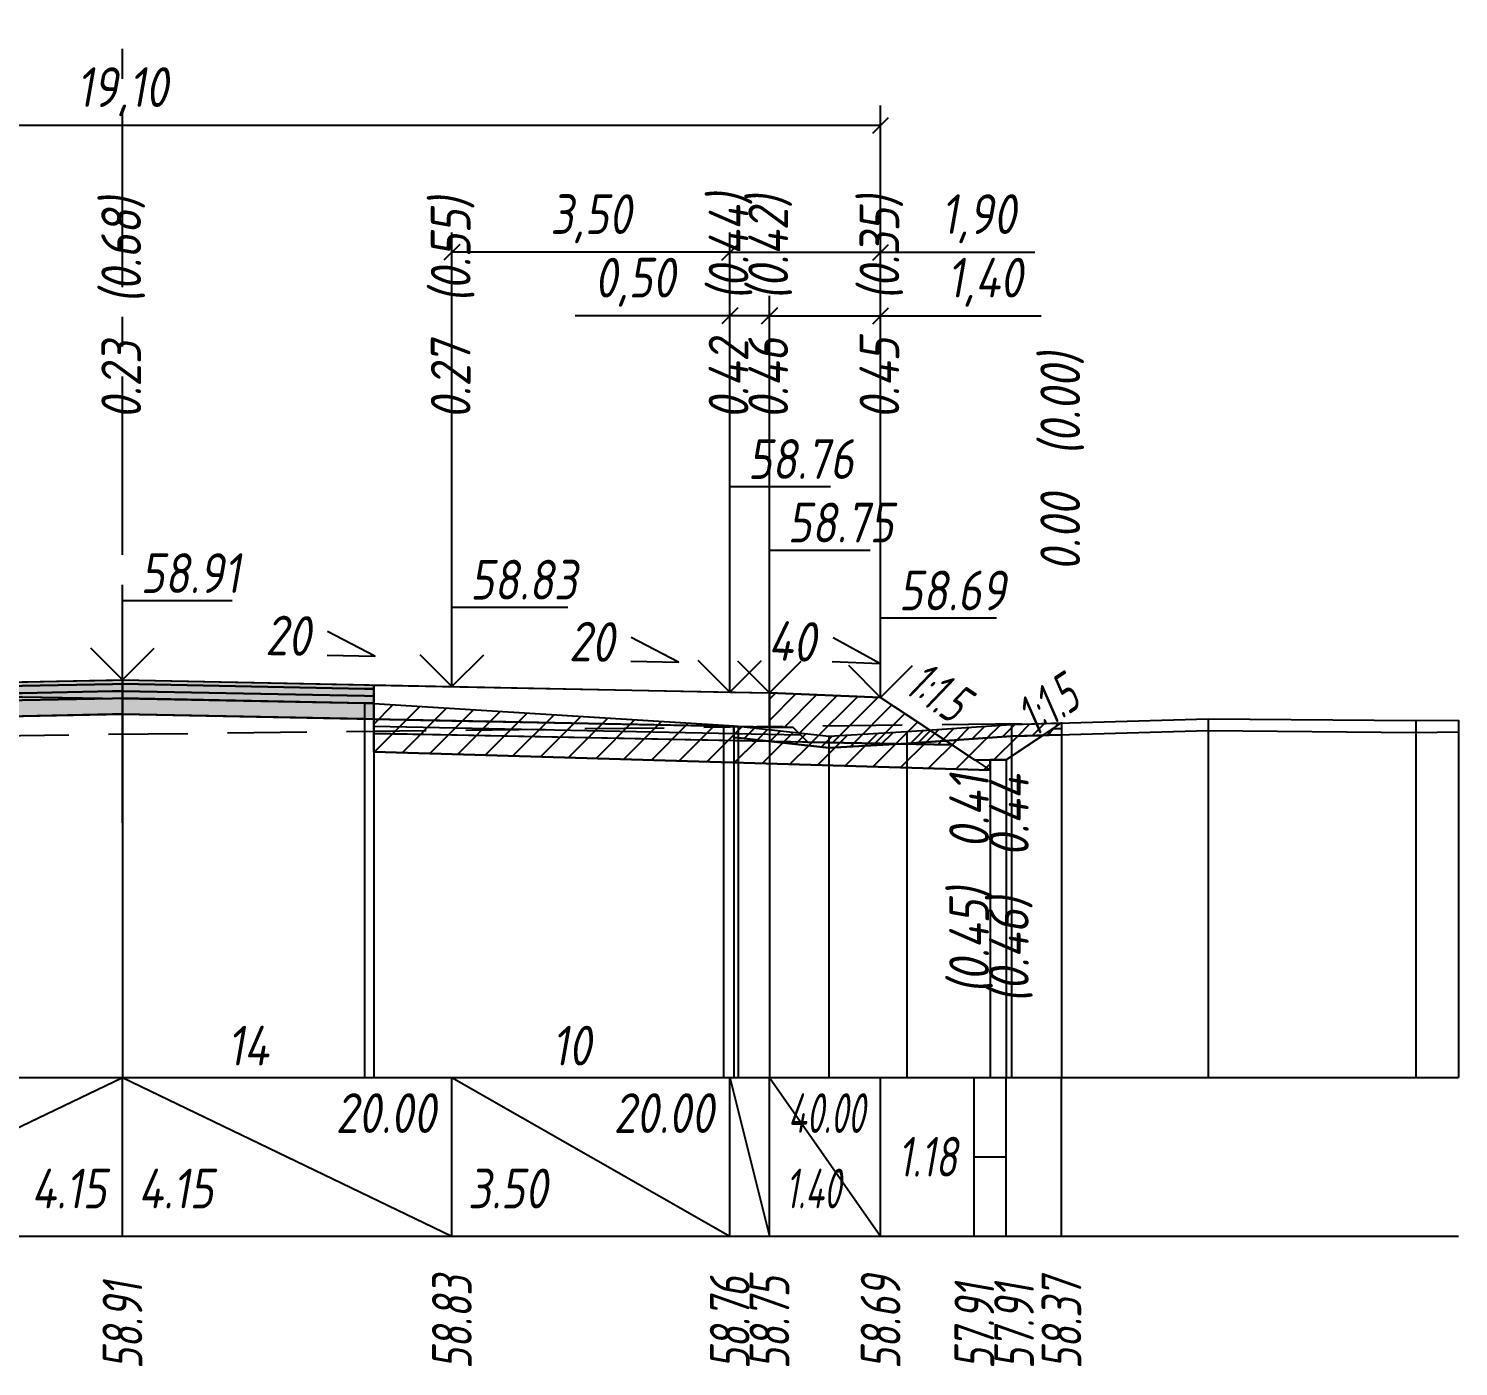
# Model space of a CAD drawing. Extents: x -717 to 1451, y -133302 to 233.
# Drawn here: x 151.3 to 241.3, y -64755.2 to -64670.9 of the extents above; entities that cross this region are included whole.
import ezdxf
from ezdxf.enums import TextEntityAlignment as Align

# ---------------------------------------------------------------- set-up
doc = ezdxf.new("R2010")
doc.units = 0
doc.linetypes.add('осевая2', pattern=[1.125, 0.75, -0.125, 0.125, -0.125])
doc.linetypes.add('штриховая', pattern=[0.75, 0.5, -0.25])
for name, color, linetype in [('Интерполированный поперечник', 2, 'Continuous'), ('Код_514', 1, 'Continuous'), ('Контур_0', 7, 'Continuous'), ('Контур_2521', 7, 'Continuous'), ('Контур_2564', 7, 'Continuous'), ('Контур_2660', 7, 'Continuous'), ('Контур_2665', 7, 'Continuous'), ('Контур_400', 7, 'Continuous'), ('Контур_508', 7, 'Continuous'), ('Контур_512', 7, 'Continuous'), ('Контур_513', 7, 'Continuous'), ('Контур_818', 7, 'Continuous'), ('Красный поперечник', 1, 'Continuous'), ('Объём_2501', 7, 'Continuous'), ('Объём_2564', 7, 'Continuous'), ('Объём_2650', 7, 'Continuous'), ('Объём_2660', 7, 'Continuous'), ('Объём_2661', 7, 'Continuous'), ('Объём_2662', 7, 'Continuous'), ('Объём_2663', 7, 'Continuous'), ('Объём_2664', 7, 'Continuous'), ('Объём_2665', 7, 'Continuous'), ('Объём_2666', 7, 'Continuous'), ('Объём_2667', 7, 'Continuous'), ('Объём_2668', 7, 'Continuous'), ('Объём_2669', 7, 'Continuous'), ('Объём_2675', 7, 'Continuous'), ('Объём_2753', 7, 'Continuous'), ('Ось', 1, 'осевая2'), ('Откосы', 7, 'Continuous'), ('Отметки покрытия', 7, 'Continuous'), ('Рабочие отметки', 7, 'Continuous'), ('Рабочие отметки доп.', 7, 'Continuous'), ('Слои выравнивания', 7, 'Continuous'), ('Таблица', 7, 'Continuous'), ('Уклоны проезжей части', 7, 'Continuous'), ('Черный поперечник', 3, 'Continuous')]:
    doc.layers.add(name, color=color, linetype=linetype)
for name, color, linetype, true_color in [('Контур_2540', 2, 'Continuous', 0xffff00), ('Контур_2560', 2, 'Continuous', 0xffff00), ('Контур_2561', 7, 'Continuous', 0xff8040), ('Контур_2562', 3, 'Continuous', 0x00ff00), ('Контур_2563', 7, 'Continuous', 0xff8000), ('Контур_2570', 7, 'Continuous', 0x80ff00), ('Контур_2725', 7, 'Continuous', 0x323232), ('Контур_2736', 4, 'Continuous', 0x00ffff), ('Контур_2737', 4, 'Continuous', 0x00ffff), ('Контур_2738', 4, 'Continuous', 0x00ffff), ('Контур_2739', 4, 'Continuous', 0x00ffff), ('Контур_2741', 4, 'Continuous', 0x00ffff), ('Контур_2742', 4, 'Continuous', 0x00ffff), ('Контур_2743', 4, 'Continuous', 0x00ffff), ('Контур_2744', 7, 'Continuous', 0xa4ffff), ('Контур_2745', 7, 'Continuous', 0xa4ffff), ('Контур_2747', 4, 'Continuous', 0x00ffff), ('Контур_2748', 4, 'Continuous', 0x00ffff), ('Контур_2749', 4, 'Continuous', 0x00ffff), ('Контур_2750', 4, 'Continuous', 0x00ffff), ('Контур_2751', 4, 'Continuous', 0x00ffff), ('Контур_2752', 4, 'Continuous', 0x00ffff), ('Контур_2760', 7, 'Continuous', 0x323232), ('Контур_2761', 7, 'Continuous', 0x323232), ('Контур_2762', 7, 'Continuous', 0x323232), ('Контур_2763', 7, 'Continuous', 0x323232), ('Контур_402', 7, 'Continuous', 0xff6464), ('Контур_703', 4, 'Continuous', 0x00ffff), ('Контур_705', 4, 'Continuous', 0x00ffff), ('Контур_707', 4, 'Continuous', 0x00ffff), ('Контур_720', 131, 'Continuous', 0xaaffff), ('Объём_2500', 7, 'Continuous', 0xc0c0c0), ('Объём_2520', 7, 'Continuous', 0x80ffff), ('Объём_2540', 2, 'Continuous', 0xffff00), ('Объём_2560', 2, 'Continuous', 0xffff00), ('Объём_2561', 7, 'Continuous', 0xff8040), ('Объём_2562', 3, 'Continuous', 0x00ff00), ('Объём_2563', 7, 'Continuous', 0xff8000), ('Объём_2570', 7, 'Continuous', 0x80ff00), ('Объём_2600', 7, 'Continuous', 0x808000), ('Объём_2746', 2, 'Continuous', 0xffff00)]:
    doc.layers.add(name, color=color, linetype=linetype, true_color=true_color)
doc.styles.get("Standard").update_dxf_attribs({"font": 'txt', "height": 2.5})
doc.styles.add('М', font='romand.shx', dxfattribs={"width": 0.8, "oblique": 10, "height": 2.5})
doc.dimstyles.new('ISO-25', dxfattribs={"dimtxt": 2.5, "dimasz": 2.5, "dimexe": 1.25, "dimexo": 0.625, "dimtad": 1, "dimtxsty": 'Standard', "dimcen": 2.5, "dimadec": 0, "dimazin": 0, "dimtfac": 1, "dimtmove": 0, "dimatfit": 3, "dimfxl": 1, "dimarcsym": 0})

# ---------------------------------------------------------------- blocks, each defined once
blk = doc.blocks.new('_Oblique')
at = {"color": 0, "linetype": 'ByBlock', "lineweight": -2}
blk.add_line((-0.5, -0.5), (0.5, 0.5), dxfattribs=at)
blk = doc.blocks.new('*D1555')
at = {"color": 0, "lineweight": -2, "transparency": 16777216}
for p, q in [((197.912, -64712.222), (197.912, -64687.782)), ((204.912, -64712.502), (204.912, -64687.782)), ((197.912, -64689.032), (204.912, -64689.032)), ((204.912, -64689.032), (215.025, -64689.032))]:
    blk.add_line(p, q, dxfattribs=at)
at = {"layer": 'Defpoints', "color": 0, "transparency": 16777216}
for p in [(204.912, -64689.032), (197.912, -64712.847), (204.912, -64713.127)]:
    blk.add_point(p, dxfattribs=at)
at = {"color": 0, "lineweight": -2, "transparency": 16777216, "rotation": 180}
blk.add_blockref('_Oblique', (197.912, -64689.032), dxfattribs=at)
at = {"color": 0, "lineweight": -2, "transparency": 16777216}
blk.add_blockref('_Oblique', (204.912, -64689.032), dxfattribs=at)
at = {"color": 0, "transparency": 16777216, "insert": (211.485, -64686.919), "char_height": 2.5, "width": 8.75, "attachment_point": 5, "style": 'М'}
blk.add_mtext('1,40', dxfattribs=at)
blk = doc.blocks.new('*D1557')
at = {"color": 0, "lineweight": -2, "transparency": 16777216}
for p, q in [((195.412, -64712.172), (195.412, -64687.782)), ((197.912, -64712.222), (197.912, -64687.782)), ((195.412, -64689.032), (185.679, -64689.032)), ((197.912, -64689.032), (195.412, -64689.032))]:
    blk.add_line(p, q, dxfattribs=at)
at = {"layer": 'Defpoints', "color": 0, "transparency": 16777216}
for p in [(197.912, -64689.032), (195.412, -64712.797), (197.912, -64712.847)]:
    blk.add_point(p, dxfattribs=at)
at = {"color": 0, "lineweight": -2, "transparency": 16777216, "rotation": 180}
blk.add_blockref('_Oblique', (195.412, -64689.032), dxfattribs=at)
at = {"color": 0, "lineweight": -2, "transparency": 16777216}
blk.add_blockref('_Oblique', (197.912, -64689.032), dxfattribs=at)
at = {"color": 0, "transparency": 16777216, "insert": (189.44, -64686.919), "char_height": 2.5, "width": 9.16667, "attachment_point": 5, "style": 'М'}
blk.add_mtext('0,50', dxfattribs=at)
blk = doc.blocks.new('*D1559')
at = {"color": 0, "lineweight": -2, "transparency": 16777216}
for p, q in [((177.912, -64711.822), (177.912, -64683.782)), ((195.412, -64712.172), (195.412, -64683.782)), ((195.412, -64685.032), (177.912, -64685.032))]:
    blk.add_line(p, q, dxfattribs=at)
at = {"layer": 'Defpoints', "color": 0, "transparency": 16777216}
for p in [(177.912, -64685.032), (177.912, -64712.447), (195.412, -64712.797)]:
    blk.add_point(p, dxfattribs=at)
at = {"color": 0, "lineweight": -2, "transparency": 16777216, "rotation": 180}
blk.add_blockref('_Oblique', (177.912, -64685.032), dxfattribs=at)
at = {"color": 0, "lineweight": -2, "transparency": 16777216}
blk.add_blockref('_Oblique', (195.412, -64685.032), dxfattribs=at)
at = {"color": 0, "transparency": 16777216, "insert": (186.662, -64682.919), "char_height": 2.5, "width": 9.58333, "attachment_point": 5, "style": 'М'}
blk.add_mtext('3,50', dxfattribs=at)
blk = doc.blocks.new('*D1560')
at = {"color": 0, "lineweight": -2, "transparency": 16777216}
for p, q in [((195.412, -64712.172), (195.412, -64683.782)), ((204.912, -64712.502), (204.912, -64683.782)), ((195.412, -64685.032), (204.912, -64685.032)), ((204.912, -64685.032), (214.624, -64685.032))]:
    blk.add_line(p, q, dxfattribs=at)
at = {"layer": 'Defpoints', "color": 0, "transparency": 16777216}
for p in [(195.412, -64685.032), (195.412, -64712.797), (204.912, -64713.127)]:
    blk.add_point(p, dxfattribs=at)
at = {"color": 0, "lineweight": -2, "transparency": 16777216, "rotation": 180}
blk.add_blockref('_Oblique', (195.412, -64685.032), dxfattribs=at)
at = {"color": 0, "lineweight": -2, "transparency": 16777216}
blk.add_blockref('_Oblique', (204.912, -64685.032), dxfattribs=at)
at = {"color": 0, "transparency": 16777216, "insert": (211.083, -64682.919), "char_height": 2.5, "width": 8.75, "attachment_point": 5, "style": 'М'}
blk.add_mtext('1,90', dxfattribs=at)
blk = doc.blocks.new('*D1562')
at = {"color": 0, "lineweight": -2, "transparency": 16777216}
for p, q in [((109.412, -64712.502), (109.412, -64675.782)), ((204.912, -64712.502), (204.912, -64675.782)), ((109.412, -64677.032), (204.912, -64677.032))]:
    blk.add_line(p, q, dxfattribs=at)
at = {"layer": 'Defpoints', "color": 0, "transparency": 16777216}
for p in [(204.912, -64677.032), (109.412, -64713.127), (204.912, -64713.127)]:
    blk.add_point(p, dxfattribs=at)
at = {"color": 0, "lineweight": -2, "transparency": 16777216, "rotation": 180}
blk.add_blockref('_Oblique', (109.412, -64677.032), dxfattribs=at)
at = {"color": 0, "lineweight": -2, "transparency": 16777216}
blk.add_blockref('_Oblique', (204.912, -64677.032), dxfattribs=at)
at = {"color": 0, "transparency": 16777216, "insert": (157.162, -64674.919), "char_height": 2.5, "width": 10.41667, "attachment_point": 5, "style": 'М'}
blk.add_mtext('19,10', dxfattribs=at)

msp = doc.modelspace()

# ---------------------------------------------------------------- hatches: boundary and pattern name
at = {"layer": 'Объём_2563'}
h = msp.add_hatch(dxfattribs=at)
h.set_pattern_fill('ANSI31', color=256, scale=0.3)
h.paths.add_polyline_path([(200.33, -64715.883), (199.412, -64714.965), (197.912, -64714.935), (197.912, -64712.785), (204.912, -64713.065), (209.412, -64716.065)])
at = {"layer": 'Объём_2570'}
h = msp.add_hatch(dxfattribs=at)
h.set_pattern_fill('ANSI31', color=256, scale=0.2)
h.paths.add_polyline_path([(216.302, -64715.425), (213.158, -64715.514), (206.565, -64715.969), (201.653, -64716.25), (195.942, -64715.621), (195.664, -64715.601), (195.664, -64714.851), (195.942, -64714.871), (201.653, -64715.5), (206.565, -64715.219), (213.158, -64714.764), (216.302, -64714.675)])
at = {"layer": 'Объём_2600'}
h = msp.add_hatch(dxfattribs=at)
h.set_pattern_fill('ANSI31', color=6, scale=0.4)
h.paths.add_polyline_path([(212.814, -64717), (211.803, -64717), (211.803, -64717.659), (172.993, -64716.495), (172.993, -64713.449), (195.664, -64714.851), (195.664, -64715.601), (195.942, -64715.621), (201.653, -64716.25), (206.565, -64715.969), (213.158, -64715.514), (215.127, -64715.458)])
h = msp.add_hatch(dxfattribs=at)
h.set_pattern_fill('HONEY', color=5, scale=0.3)
h.paths.add_polyline_path([(215.127, -64715.458), (216.302, -64714.675), (216.302, -64715.425)])
at = {"layer": 'Слои выравнивания'}
for color, points in [(2, [(127.033, -64712.572), (136.412, -64712.385), (150.14, -64712.11), (150.841, -64712.096), (156.542, -64711.982), (157.162, -64711.97), (157.162, -64712.22), (156.542, -64712.232), (150.841, -64712.346), (150.14, -64712.36), (136.412, -64712.635), (127.033, -64712.822)]), (3, [(127.033, -64712.822), (136.412, -64712.635), (150.14, -64712.36), (150.841, -64712.346), (156.542, -64712.232), (157.162, -64712.22), (157.162, -64712.67), (156.542, -64712.682), (150.841, -64712.796), (150.14, -64712.81), (136.412, -64713.085), (127.033, -64713.272)]), (2, [(157.162, -64711.97), (172.413, -64712.275), (172.993, -64712.287), (172.993, -64712.537), (172.413, -64712.525), (157.162, -64712.22)]), (3, [(157.162, -64712.22), (172.413, -64712.525), (172.993, -64712.537), (172.993, -64712.987), (172.413, -64712.975), (157.162, -64712.67)]), (4, [(127.033, -64713.272), (136.412, -64713.085), (150.14, -64712.81), (150.841, -64712.796), (156.542, -64712.682), (157.162, -64712.67), (157.162, -64713.12), (156.542, -64713.132), (150.841, -64713.246), (150.14, -64713.26), (136.412, -64713.535), (127.033, -64713.722)]), (5, [(127.033, -64713.722), (136.412, -64713.535), (150.14, -64713.26), (150.841, -64713.246), (156.542, -64713.132), (157.162, -64713.12), (157.162, -64714.12), (156.542, -64714.132), (150.841, -64714.246), (150.14, -64714.26), (136.412, -64714.535), (127.033, -64714.722)]), (4, [(157.162, -64712.67), (172.413, -64712.975), (172.993, -64712.987), (172.993, -64713.437), (172.413, -64713.425), (157.162, -64713.12)]), (5, [(157.162, -64713.12), (172.413, -64713.425), (172.993, -64713.437), (172.993, -64714.437), (172.413, -64714.425), (157.162, -64714.12)])]:
    msp.add_hatch(color=color, dxfattribs=at).paths.add_polyline_path(points)

# ---------------------------------------------------------------- linework, layer by layer
at = {"layer": 'Интерполированный поперечник', "linetype": 'штриховая', "ltscale": 10, "flags": 128}
msp.add_lwpolyline([(88.788, -64716.2), (216.302, -64714.675)], dxfattribs=at)
at = {"layer": 'Код_514'}
for p, q in [((136.412, -64747), (157.162, -64737)), ((157.162, -64747), (157.162, -64737)), ((157.162, -64737), (177.912, -64747)), ((177.912, -64747), (177.912, -64737)), ((177.912, -64737), (195.412, -64747)), ((195.412, -64747), (195.412, -64737)), ((195.412, -64737), (197.912, -64747)), ((197.912, -64747), (197.912, -64737)), ((197.912, -64737), (204.912, -64747)), ((204.912, -64747), (204.912, -64737)), ((210.814, -64747), (210.814, -64737)), ((212.814, -64747), (212.814, -64737)), ((216.302, -64747), (216.302, -64737)), ((210.814, -64742), (212.814, -64742))]:
    msp.add_line(p, q, dxfattribs=at)
at = {"layer": 'Контур_0', "flags": 128}
for points in [[(172.993, -64712.287), (197.912, -64712.785), (197.912, -64714.935), (172.993, -64714.437), (172.993, -64712.287), (172.993, -64712.287)], [(204.912, -64713.065), (207.485, -64714.78), (207.485, -64714.78), (207.485, -64714.78), (207.485, -64714.78), (207.485, -64714.78), (207.485, -64714.78), (207.485, -64714.78), (207.485, -64714.78), (207.485, -64714.78), (207.485, -64714.78), (207.485, -64714.78), (207.485, -64714.78), (207.485, -64714.78), (207.485, -64714.78), (210.814, -64717)], [(204.912, -64713.065), (207.485, -64714.78), (207.485, -64714.78), (207.485, -64714.78), (207.485, -64714.78), (207.485, -64714.78), (207.485, -64714.78), (207.485, -64714.78), (207.485, -64714.78), (207.485, -64714.78), (207.485, -64714.78), (207.485, -64714.78), (207.485, -64714.78), (207.485, -64714.78), (207.485, -64714.78), (210.814, -64717), (212.814, -64717), (216.302, -64714.675), (216.302, -64714.675), (216.302, -64714.675), (216.302, -64714.675), (216.302, -64714.675), (216.302, -64714.675), (216.302, -64714.675), (216.302, -64714.675), (216.302, -64714.675), (216.302, -64714.675), (216.302, -64714.675), (216.302, -64714.675), (216.302, -64714.675)], [(177.912, -64714.535), (199.412, -64714.965), (200.33, -64715.883), (172.993, -64715.337), (172.993, -64714.437), (177.912, -64714.535), (177.912, -64714.535)], [(197.912, -64714.935), (199.412, -64714.965), (200.33, -64715.883), (209.412, -64716.065)]]:
    msp.add_lwpolyline(points, dxfattribs=at)
at = {"layer": 'Контур_2521', "color": 250, "flags": 128}
msp.add_lwpolyline([(172.993, -64714.887), (199.871, -64715.424)], dxfattribs=at)
at = {"layer": 'Контур_2540', "flags": 128}
msp.add_lwpolyline([(177.912, -64715.435), (209.412, -64716.065), (211.803, -64717.659), (172.993, -64716.495), (172.993, -64715.337), (177.912, -64715.435), (177.912, -64715.435)], dxfattribs=at)
at = {"layer": 'Контур_2560', "flags": 128}
msp.add_lwpolyline([(197.912, -64712.785), (204.912, -64713.065), (204.912, -64713.065), (204.912, -64713.065)], dxfattribs=at)
at = {"layer": 'Контур_2561', "flags": 128}
msp.add_lwpolyline([(197.912, -64712.785), (197.912, -64712.785), (204.912, -64713.065), (204.912, -64713.065), (197.912, -64712.785)], dxfattribs=at)
at = {"layer": 'Контур_2562', "flags": 128}
msp.add_lwpolyline([(204.912, -64713.065), (204.912, -64713.065), (204.912, -64713.065), (204.912, -64713.065), (204.912, -64713.065)], dxfattribs=at)
at = {"layer": 'Контур_2563', "flags": 128}
msp.add_lwpolyline([(200.33, -64715.883), (199.412, -64714.965), (197.912, -64714.935), (197.912, -64712.785), (204.912, -64713.065), (209.412, -64716.065), (200.33, -64715.883), (200.33, -64715.883)], dxfattribs=at)
at = {"layer": 'Контур_2564', "flags": 128}
msp.add_lwpolyline([(197.912, -64712.785), (204.912, -64713.065)], dxfattribs=at)
at = {"layer": 'Контур_2570', "flags": 128}
msp.add_lwpolyline([(80, -64717.226), (87.474, -64716.95), (88.788, -64716.95), (88.788, -64716.95), (103.17, -64715.782), (103.663, -64715.741), (103.663, -64714.991), (104.349, -64714.947), (127.033, -64713.48), (150.14, -64713.037), (150.841, -64713.022), (157.162, -64713.144), (172.413, -64713.439), (172.993, -64713.449), (195.026, -64714.813), (195.664, -64714.851), (195.664, -64715.601), (195.942, -64715.621), (201.653, -64716.25), (206.565, -64715.969), (213.158, -64715.514), (225.55, -64715.162), (238.62, -64715.28), (241.302, -64715.244)], dxfattribs=at)
at = {"layer": 'Контур_2660', "flags": 128}
msp.add_lwpolyline([(172.993, -64716.495), (211.803, -64717.659)], dxfattribs=at)
at = {"layer": 'Контур_2665', "flags": 128}
msp.add_lwpolyline([(204.912, -64713.065), (204.912, -64713.065)], dxfattribs=at)
at = {"layer": 'Контур_2725', "flags": 128}
msp.add_lwpolyline([(127.033, -64714.722), (136.412, -64714.535), (150.14, -64714.26), (150.841, -64714.246), (156.542, -64714.132), (157.162, -64714.12), (172.413, -64714.425), (172.993, -64714.437)], dxfattribs=at)
at = {"layer": 'Контур_2736', "flags": 128}
for points in [[(204.912, -64713.065), (207.485, -64714.78)], [(207.485, -64714.78), (210.814, -64717)]]:
    msp.add_lwpolyline(points, dxfattribs=at)
at = {"layer": 'Контур_2737', "flags": 128}
msp.add_lwpolyline([(207.485, -64714.78), (207.485, -64714.78)], dxfattribs=at)
at = {"layer": 'Контур_2738', "flags": 128}
msp.add_lwpolyline([(207.485, -64714.78), (207.485, -64714.78)], dxfattribs=at)
at = {"layer": 'Контур_2739', "flags": 128}
msp.add_lwpolyline([(207.485, -64714.78), (207.485, -64714.78)], dxfattribs=at)
at = {"layer": 'Контур_2741', "flags": 128}
msp.add_lwpolyline([(216.302, -64714.675), (216.302, -64714.675)], dxfattribs=at)
at = {"layer": 'Контур_2742', "flags": 128}
msp.add_lwpolyline([(216.302, -64714.675), (216.302, -64714.675)], dxfattribs=at)
at = {"layer": 'Контур_2743', "flags": 128}
msp.add_lwpolyline([(216.302, -64714.675), (216.302, -64714.675)], dxfattribs=at)
at = {"layer": 'Контур_2744', "flags": 128}
msp.add_lwpolyline([(216.302, -64714.675), (216.302, -64714.675)], dxfattribs=at)
msp.add_lwpolyline([(216.302, -64714.675), (216.302, -64714.675)], dxfattribs=at)
msp.add_lwpolyline([(216.302, -64714.675), (216.302, -64714.675)], dxfattribs=at)
msp.add_lwpolyline([(216.302, -64714.675), (216.302, -64714.675)], dxfattribs=at)
msp.add_lwpolyline([(216.302, -64714.675), (216.302, -64714.675)], dxfattribs=at)
msp.add_lwpolyline([(216.302, -64714.675), (216.302, -64714.675)], dxfattribs=at)
at = {"layer": 'Контур_2745', "flags": 128}
msp.add_lwpolyline([(207.485, -64714.78), (207.485, -64714.78)], dxfattribs=at)
msp.add_lwpolyline([(207.485, -64714.78), (207.485, -64714.78)], dxfattribs=at)
msp.add_lwpolyline([(207.485, -64714.78), (207.485, -64714.78)], dxfattribs=at)
msp.add_lwpolyline([(207.485, -64714.78), (207.485, -64714.78)], dxfattribs=at)
msp.add_lwpolyline([(207.485, -64714.78), (207.485, -64714.78)], dxfattribs=at)
msp.add_lwpolyline([(207.485, -64714.78), (207.485, -64714.78)], dxfattribs=at)
at = {"layer": 'Контур_2747', "flags": 128}
msp.add_lwpolyline([(207.485, -64714.78), (207.485, -64714.78)], dxfattribs=at)
at = {"layer": 'Контур_2748', "flags": 128}
msp.add_lwpolyline([(207.485, -64714.78), (207.485, -64714.78)], dxfattribs=at)
at = {"layer": 'Контур_2749', "flags": 128}
msp.add_lwpolyline([(207.485, -64714.78), (207.485, -64714.78)], dxfattribs=at)
at = {"layer": 'Контур_2750', "flags": 128}
msp.add_lwpolyline([(216.302, -64714.675), (216.302, -64714.675)], dxfattribs=at)
at = {"layer": 'Контур_2751', "flags": 128}
msp.add_lwpolyline([(216.302, -64714.675), (216.302, -64714.675)], dxfattribs=at)
at = {"layer": 'Контур_2752', "flags": 128}
msp.add_lwpolyline([(216.302, -64714.675), (216.302, -64714.675)], dxfattribs=at)
at = {"layer": 'Контур_2760', "flags": 128}
msp.add_lwpolyline([(127.033, -64712.572), (136.412, -64712.385), (150.14, -64712.11), (150.841, -64712.096), (156.542, -64711.982), (157.162, -64711.97), (172.413, -64712.275), (172.993, -64712.287)], dxfattribs=at)
at = {"layer": 'Контур_2761', "flags": 128}
msp.add_lwpolyline([(127.033, -64712.822), (136.412, -64712.635), (150.14, -64712.36), (150.841, -64712.346), (156.542, -64712.232), (157.162, -64712.22), (172.413, -64712.525), (172.993, -64712.537)], dxfattribs=at)
at = {"layer": 'Контур_2762', "flags": 128}
msp.add_lwpolyline([(127.033, -64713.272), (136.412, -64713.085), (150.14, -64712.81), (150.841, -64712.796), (156.542, -64712.682), (157.162, -64712.67), (172.413, -64712.975), (172.993, -64712.987)], dxfattribs=at)
at = {"layer": 'Контур_2763', "flags": 128}
msp.add_lwpolyline([(127.033, -64713.722), (136.412, -64713.535), (150.14, -64713.26), (150.841, -64713.246), (156.542, -64713.132), (157.162, -64713.12), (172.413, -64713.425), (172.993, -64713.437)], dxfattribs=at)
at = {"layer": 'Контур_400', "flags": 128}
for points in [[(116.412, -64712.785), (118.912, -64712.735), (118.912, -64712.735), (118.912, -64712.735), (118.912, -64712.735), (118.912, -64712.735), (118.912, -64712.735), (136.412, -64712.385), (157.162, -64711.97)], [(157.162, -64711.97), (177.912, -64712.385), (195.412, -64712.735), (195.412, -64712.735), (195.412, -64712.735), (195.412, -64712.735), (195.412, -64712.735), (195.412, -64712.735), (197.912, -64712.785)]]:
    msp.add_lwpolyline(points, dxfattribs=at)
at = {"layer": 'Контур_402', "flags": 128}
msp.add_lwpolyline([(105, -64717.585), (127.033, -64716.924), (127.033, -64714.722), (157.162, -64714.12), (172.993, -64714.437), (172.993, -64716.495), (211.803, -64717.659)], dxfattribs=at)
at = {"layer": 'Контур_508', "flags": 128}
msp.add_lwpolyline([(105, -64717.585), (127.033, -64716.924), (127.033, -64714.722), (157.162, -64714.12), (172.993, -64714.437), (172.993, -64716.495), (211.803, -64717.659), (211.803, -64717), (212.814, -64717), (216.302, -64714.675)], dxfattribs=at)
at = {"layer": 'Контур_512', "flags": 128}
msp.add_lwpolyline([(172.993, -64716.495), (211.803, -64717.659), (211.803, -64717), (212.814, -64717), (216.302, -64714.675)], dxfattribs=at)
at = {"layer": 'Контур_513', "flags": 128}
msp.add_lwpolyline([(105, -64717.585), (127.033, -64716.924), (127.033, -64714.722), (157.162, -64714.12), (172.993, -64714.437), (172.993, -64716.495), (211.803, -64717.659), (211.803, -64717), (212.814, -64717), (216.302, -64714.675)], dxfattribs=at)
at = {"layer": 'Контур_703', "flags": 128}
msp.add_lwpolyline([(204.912, -64713.065), (207.485, -64714.78)], dxfattribs=at)
at = {"layer": 'Контур_705', "flags": 128}
msp.add_lwpolyline([(207.485, -64714.78), (207.485, -64714.78)], dxfattribs=at)
at = {"layer": 'Контур_707', "flags": 128}
msp.add_lwpolyline([(212.814, -64717), (216.302, -64714.675)], dxfattribs=at)
at = {"layer": 'Контур_720', "flags": 128}
msp.add_lwpolyline([(210.814, -64717), (212.814, -64717)], dxfattribs=at)
at = {"layer": 'Контур_818', "flags": 128}
msp.add_lwpolyline([(105, -64714.905), (127.033, -64713.48), (150.14, -64713.037), (150.841, -64713.022), (157.162, -64713.144), (172.413, -64713.439), (172.993, -64713.449), (195.026, -64714.813), (195.664, -64714.851), (195.664, -64715.601), (195.942, -64715.621), (201.653, -64716.25), (206.565, -64715.969), (213.158, -64715.514), (216.302, -64715.425)], dxfattribs=at)
at = {"layer": 'Красный поперечник'}
for p, q in [((136.412, -64712.385), (157.162, -64711.97)), ((157.162, -64711.97), (177.912, -64712.385)), ((177.912, -64712.385), (195.412, -64712.735)), ((195.412, -64712.735), (197.912, -64712.785)), ((197.912, -64712.785), (204.912, -64713.065)), ((204.912, -64713.065), (210.814, -64717)), ((212.814, -64717), (216.302, -64714.675)), ((216.302, -64714.675), (216.302, -64737)), ((172.993, -64716.495), (172.993, -64737)), ((210.814, -64717), (212.814, -64717)), ((211.803, -64717), (211.803, -64737)), ((212.814, -64717), (212.814, -64737)), ((211.803, -64717.659), (211.803, -64737))]:
    msp.add_line(p, q, dxfattribs=at)
at = {"layer": 'Объём_2500', "flags": 128}
msp.add_lwpolyline([(172.993, -64712.287), (197.912, -64712.785), (197.912, -64714.935), (172.993, -64714.437), (172.993, -64712.287), (172.993, -64712.287)], dxfattribs=at)
at = {"layer": 'Объём_2501', "flags": 128}
for points in [[(116.412, -64712.785), (118.912, -64712.735), (118.912, -64712.735), (118.912, -64712.735), (118.912, -64712.735), (118.912, -64712.735), (118.912, -64712.735), (136.412, -64712.385), (157.162, -64711.97)], [(157.162, -64711.97), (177.912, -64712.385), (195.412, -64712.735), (195.412, -64712.735), (195.412, -64712.735), (195.412, -64712.735), (195.412, -64712.735), (195.412, -64712.735), (197.912, -64712.785)]]:
    msp.add_lwpolyline(points, dxfattribs=at)
at = {"layer": 'Объём_2520', "color": 250, "flags": 128}
msp.add_lwpolyline([(177.912, -64714.535), (199.412, -64714.965), (200.33, -64715.883), (172.993, -64715.337), (172.993, -64714.437), (177.912, -64714.535), (177.912, -64714.535)], dxfattribs=at)
at = {"layer": 'Объём_2540', "flags": 128}
msp.add_lwpolyline([(177.912, -64715.435), (209.412, -64716.065), (211.803, -64717.659), (172.993, -64716.495), (172.993, -64715.337), (177.912, -64715.435), (177.912, -64715.435)], dxfattribs=at)
at = {"layer": 'Объём_2560', "flags": 128}
msp.add_lwpolyline([(197.912, -64712.785), (204.912, -64713.065), (204.912, -64713.065), (204.912, -64713.065)], dxfattribs=at)
at = {"layer": 'Объём_2561', "flags": 128}
msp.add_lwpolyline([(197.912, -64712.785), (197.912, -64712.785), (204.912, -64713.065), (204.912, -64713.065), (197.912, -64712.785)], dxfattribs=at)
at = {"layer": 'Объём_2562', "flags": 128}
msp.add_lwpolyline([(204.912, -64713.065), (204.912, -64713.065), (204.912, -64713.065), (204.912, -64713.065), (204.912, -64713.065)], dxfattribs=at)
at = {"layer": 'Объём_2563', "color": 250, "flags": 128}
msp.add_lwpolyline([(200.33, -64715.883), (199.412, -64714.965), (197.912, -64714.935), (197.912, -64712.785), (204.912, -64713.065), (209.412, -64716.065), (200.33, -64715.883), (200.33, -64715.883)], dxfattribs=at)
at = {"layer": 'Объём_2564', "flags": 128}
msp.add_lwpolyline([(197.912, -64712.785), (204.912, -64713.065)], dxfattribs=at)
at = {"layer": 'Объём_2570', "flags": 128}
msp.add_lwpolyline([(216.302, -64715.425), (213.158, -64715.514), (206.565, -64715.969), (201.653, -64716.25), (195.942, -64715.621), (195.664, -64715.601), (195.664, -64714.851), (195.942, -64714.871), (201.653, -64715.5), (206.565, -64715.219), (213.158, -64714.764), (216.302, -64714.675), (216.302, -64715.425), (216.302, -64715.425)], dxfattribs=at)
at = {"layer": 'Объём_2600', "color": 5, "flags": 128}
msp.add_lwpolyline([(215.127, -64715.458), (216.302, -64714.675), (216.302, -64715.425), (215.127, -64715.458), (215.127, -64715.458)], dxfattribs=at)
at = {"layer": 'Объём_2650', "color": 6, "flags": 128}
msp.add_lwpolyline([(212.814, -64717), (211.803, -64717), (211.803, -64717.659), (172.993, -64716.495), (172.993, -64713.449), (195.664, -64714.851), (195.664, -64715.601), (195.942, -64715.621), (201.653, -64716.25), (206.565, -64715.969), (213.158, -64715.514), (215.127, -64715.458), (212.814, -64717), (212.814, -64717)], dxfattribs=at)
at = {"layer": 'Объём_2660', "flags": 128}
msp.add_lwpolyline([(172.993, -64716.495), (211.803, -64717.659)], dxfattribs=at)
at = {"layer": 'Объём_2661', "flags": 128}
msp.add_lwpolyline([(204.912, -64713.065), (207.485, -64714.78), (210.814, -64717)], dxfattribs=at)
at = {"layer": 'Объём_2662', "flags": 128}
msp.add_lwpolyline([(212.814, -64717), (216.302, -64714.675)], dxfattribs=at)
at = {"layer": 'Объём_2663', "flags": 128}
msp.add_lwpolyline([(210.814, -64717), (212.814, -64717)], dxfattribs=at)
at = {"layer": 'Объём_2664', "flags": 128}
msp.add_lwpolyline([(210.814, -64717), (212.814, -64717)], dxfattribs=at)
at = {"layer": 'Объём_2665', "flags": 128}
msp.add_lwpolyline([(204.912, -64713.065), (204.912, -64713.065)], dxfattribs=at)
at = {"layer": 'Объём_2666', "flags": 128}
for points in [[(204.912, -64713.065), (207.485, -64714.78)], [(207.485, -64714.78), (210.814, -64717)]]:
    msp.add_lwpolyline(points, dxfattribs=at)
at = {"layer": 'Объём_2667', "flags": 128}
for points in [[(207.485, -64714.78), (207.485, -64714.78)], [(216.302, -64714.675), (216.302, -64714.675)]]:
    msp.add_lwpolyline(points, dxfattribs=at)
at = {"layer": 'Объём_2668', "flags": 128}
for points in [[(207.485, -64714.78), (207.485, -64714.78)], [(216.302, -64714.675), (216.302, -64714.675)]]:
    msp.add_lwpolyline(points, dxfattribs=at)
at = {"layer": 'Объём_2669', "flags": 128}
for points in [[(207.485, -64714.78), (207.485, -64714.78)], [(216.302, -64714.675), (216.302, -64714.675)]]:
    msp.add_lwpolyline(points, dxfattribs=at)
at = {"layer": 'Объём_2675', "flags": 128}
for points in [[(207.485, -64714.78), (207.485, -64714.78)], [(207.485, -64714.78), (207.485, -64714.78)], [(207.485, -64714.78), (207.485, -64714.78)], [(207.485, -64714.78), (207.485, -64714.78)], [(207.485, -64714.78), (207.485, -64714.78)], [(207.485, -64714.78), (207.485, -64714.78)], [(216.302, -64714.675), (216.302, -64714.675)], [(216.302, -64714.675), (216.302, -64714.675)], [(216.302, -64714.675), (216.302, -64714.675)], [(216.302, -64714.675), (216.302, -64714.675)], [(216.302, -64714.675), (216.302, -64714.675)], [(216.302, -64714.675), (216.302, -64714.675)]]:
    msp.add_lwpolyline(points, dxfattribs=at)
at = {"layer": 'Объём_2746', "flags": 128}
msp.add_lwpolyline([(211.803, -64717.659), (172.993, -64716.495), (172.993, -64713.449), (195.664, -64714.851), (195.664, -64715.601), (195.942, -64715.621), (201.653, -64716.25), (206.565, -64715.969), (209.015, -64715.8), (210.814, -64717), (211.803, -64717), (211.803, -64717.659), (211.803, -64717.659)], dxfattribs=at)
at = {"layer": 'Объём_2753', "flags": 128}
msp.add_lwpolyline([(172.993, -64712.287), (172.993, -64712.287)], dxfattribs=at)
at = {"layer": 'Ось', "ltscale": 15}
msp.add_line((157.162, -64720.971), (157.162, -64670.941), dxfattribs=at)
at = {"layer": 'Откосы', "color": 1, "flags": 128}
for points in [[(170.05, -64710.411), (173.049, -64710.471), (170.08, -64708.911)], [(189.175, -64710.793), (192.174, -64710.853), (189.205, -64709.293)], [(201.861, -64710.813), (204.858, -64710.933), (201.921, -64709.314)]]:
    msp.add_lwpolyline(points, dxfattribs=at)
at = {"layer": 'Отметки покрытия', "color": 1}
for p, q in [((195.412, -64712.735), (195.412, -64699.785)), ((195.412, -64699.785), (201.762, -64699.785)), ((197.912, -64712.785), (197.912, -64703.785)), ((197.912, -64703.785), (204.262, -64703.785)), ((157.162, -64711.97), (157.162, -64706.97)), ((157.162, -64706.97), (164.062, -64706.97)), ((177.912, -64712.385), (177.912, -64707.385)), ((177.912, -64707.385), (185.212, -64707.385)), ((204.912, -64713.065), (204.912, -64708.065)), ((204.912, -64708.065), (212.212, -64708.065)), ((157.162, -64711.97), (155.162, -64709.97)), ((157.162, -64711.97), (159.162, -64709.97)), ((177.912, -64712.385), (175.912, -64710.385)), ((177.912, -64712.385), (179.912, -64710.385)), ((195.412, -64712.735), (193.412, -64710.735)), ((195.412, -64712.735), (197.412, -64710.735)), ((197.912, -64712.785), (195.912, -64710.785)), ((197.912, -64712.785), (199.912, -64710.785)), ((204.912, -64713.065), (202.912, -64711.065)), ((204.912, -64713.065), (206.912, -64711.065))]:
    msp.add_line(p, q, dxfattribs=at)
at = {"layer": 'Слои выравнивания'}
for p, q in [((157.162, -64711.97), (157.162, -64737)), ((172.993, -64712.287), (172.993, -64737)), ((197.912, -64712.785), (197.912, -64737))]:
    msp.add_line(p, q, dxfattribs=at)
at = {"layer": 'Слои выравнивания', "color": 2, "flags": 128}
for points in [[(127.033, -64712.572), (136.412, -64712.385), (150.14, -64712.11), (150.841, -64712.096), (156.542, -64711.982), (157.162, -64711.97), (157.162, -64712.22), (156.542, -64712.232), (150.841, -64712.346), (150.14, -64712.36), (136.412, -64712.635), (127.033, -64712.822)], [(157.162, -64711.97), (172.413, -64712.275), (172.993, -64712.287), (172.993, -64712.537), (172.413, -64712.525), (157.162, -64712.22)]]:
    msp.add_lwpolyline(points, close=True, dxfattribs=at)
at = {"layer": 'Слои выравнивания', "color": 3, "flags": 128}
for points in [[(127.033, -64712.822), (136.412, -64712.635), (150.14, -64712.36), (150.841, -64712.346), (156.542, -64712.232), (157.162, -64712.22), (157.162, -64712.67), (156.542, -64712.682), (150.841, -64712.796), (150.14, -64712.81), (136.412, -64713.085), (127.033, -64713.272)], [(157.162, -64712.22), (172.413, -64712.525), (172.993, -64712.537), (172.993, -64712.987), (172.413, -64712.975), (157.162, -64712.67)]]:
    msp.add_lwpolyline(points, close=True, dxfattribs=at)
at = {"layer": 'Слои выравнивания', "color": 4, "flags": 128}
for points in [[(127.033, -64713.272), (136.412, -64713.085), (150.14, -64712.81), (150.841, -64712.796), (156.542, -64712.682), (157.162, -64712.67), (157.162, -64713.12), (156.542, -64713.132), (150.841, -64713.246), (150.14, -64713.26), (136.412, -64713.535), (127.033, -64713.722)], [(157.162, -64712.67), (172.413, -64712.975), (172.993, -64712.987), (172.993, -64713.437), (172.413, -64713.425), (157.162, -64713.12)]]:
    msp.add_lwpolyline(points, close=True, dxfattribs=at)
at = {"layer": 'Слои выравнивания', "color": 5, "flags": 128}
for points in [[(127.033, -64713.722), (136.412, -64713.535), (150.14, -64713.26), (150.841, -64713.246), (156.542, -64713.132), (157.162, -64713.12), (157.162, -64714.12), (156.542, -64714.132), (150.841, -64714.246), (150.14, -64714.26), (136.412, -64714.535), (127.033, -64714.722)], [(157.162, -64713.12), (172.413, -64713.425), (172.993, -64713.437), (172.993, -64714.437), (172.413, -64714.425), (157.162, -64714.12)]]:
    msp.add_lwpolyline(points, close=True, dxfattribs=at)
at = {"layer": 'Таблица'}
for p, q in [((80, -64737), (241.302, -64737)), ((80, -64747), (241.302, -64747))]:
    msp.add_line(p, q, dxfattribs=at)
at = {"layer": 'Черный поперечник', "color": 7}
for p, q in [((157.162, -64713.144), (157.162, -64737)), ((172.413, -64713.439), (172.413, -64737)), ((172.993, -64713.449), (172.993, -64737)), ((225.55, -64714.412), (225.55, -64737)), ((195.026, -64714.813), (195.026, -64737)), ((195.664, -64714.851), (195.664, -64737)), ((195.942, -64714.871), (195.942, -64737)), ((206.565, -64715.219), (206.565, -64737)), ((213.158, -64714.764), (213.158, -64737)), ((238.62, -64714.53), (238.62, -64737)), ((241.302, -64714.494), (241.302, -64737)), ((201.653, -64715.5), (201.653, -64737))]:
    msp.add_line(p, q, dxfattribs=at)
at = {"layer": 'Черный поперечник', "flags": 128}
msp.add_lwpolyline([(80, -64716.476), (87.474, -64716.2), (88.788, -64716.2), (103.17, -64715.032), (103.663, -64714.991), (104.349, -64714.947), (127.033, -64713.48), (150.14, -64713.037), (150.841, -64713.022), (157.162, -64713.144), (172.413, -64713.439), (172.993, -64713.449), (195.026, -64714.813), (195.664, -64714.851), (195.942, -64714.871), (201.653, -64715.5), (206.565, -64715.219), (213.158, -64714.764), (225.55, -64714.412), (238.62, -64714.53), (241.302, -64714.494)], dxfattribs=at)

# ---------------------------------------------------------------- texts
at = {"layer": 'Код_514', "style": 'М', "oblique": 10}
for s, width, p in [('20.00', 0.8, (176.912, -64738)), ('20.00', 0.8, (194.412, -64738)), ('40.00', 0.6, (203.912, -64738))]:
    msp.add_text(s, height=2.5, dxfattribs=dict(at, width=width)).set_placement(p, align=Align.TOP_RIGHT)
at = {"layer": 'Код_514', "style": 'М', "oblique": 10, "width": 0.7}
msp.add_text('1.18', height=2.5, dxfattribs=at).set_placement((207.863, -64742), align=Align.MIDDLE_CENTER)
at = {"layer": 'Код_514', "style": 'М', "oblique": 10, "width": 0.8}
msp.add_text('4.15', height=2.5, dxfattribs=at).set_placement((156.162, -64746), align=Align.BOTTOM_RIGHT)
at = {"layer": 'Код_514', "style": 'М', "oblique": 10}
for s, width, p in [('4.15', 0.8, (158.162, -64746)), ('3.50', 0.8, (178.912, -64746)), ('1.40', 0.6, (198.912, -64746))]:
    msp.add_text(s, height=2.5, dxfattribs=dict(at, width=width)).set_placement(p, align=Align.BOTTOM_LEFT)
at = {"layer": 'Код_514', "style": 'М', "oblique": 10, "width": 0.7}
for s, p in [('58.83', (177.912, -64755.382)), ('58.76', (195.412, -64755.382)), ('58.75', (197.912, -64755.382)), ('58.69', (204.912, -64755.382)), ('58.37', (216.302, -64755.382)), ('58.91', (157.162, -64755.382)), ('57.91', (210.814, -64755.382)), ('57.91', (213.314, -64755.382))]:
    msp.add_text(s, height=2.5, rotation=90, dxfattribs=at).set_placement(p, align=Align.MIDDLE_LEFT)
at = {"layer": 'Отметки покрытия', "color": 1, "style": 'М', "oblique": 10, "width": 0.8}
for s, p in [('58.76', (196.553, -64700.054)), ('58.75', (199.053, -64704.054)), ('58.91', (158.303, -64707.239)), ('58.83', (179.053, -64707.654)), ('58.69', (206.053, -64708.334))]:
    msp.add_text(s, height=2.5, dxfattribs=at).set_placement(p, align=Align.BOTTOM_LEFT)
at = {"layer": 'Рабочие отметки', "color": 1, "style": 'М', "oblique": 10, "width": 0.8}
for s, p in [('0.23', (157.084, -64695.535)), ('0.27', (177.834, -64695.535)), ('0.42', (195.334, -64695.535)), ('0.46', (197.834, -64695.535)), ('0.45', (204.834, -64695.535)), ('0.00', (216.224, -64705.106))]:
    msp.add_text(s, height=2.5, rotation=90, dxfattribs=at).set_placement(p, align=Align.MIDDLE_LEFT)
for s, p in [('0.41', (210.486, -64717.931)), ('0.44', (212.986, -64717.931))]:
    msp.add_text(s, height=2.5, rotation=90, dxfattribs=at).set_placement(p, align=Align.MIDDLE_RIGHT)
at = {"layer": 'Рабочие отметки доп.', "color": 1, "style": 'М', "oblique": 10, "width": 0.8}
for s, p in [('(0.68)', (157.084, -64688.235)), ('(0.55)', (177.834, -64688.185)), ('(0.44)', (195.334, -64688.035)), ('(0.42)', (197.834, -64688.035)), ('(0.35)', (204.834, -64688.035)), ('(0.00)', (216.224, -64697.806))]:
    msp.add_text(s, height=2.5, rotation=90, dxfattribs=at).set_placement(p, align=Align.MIDDLE_LEFT)
for s, p in [('(0.45)', (210.486, -64725.031)), ('(0.46)', (212.986, -64725.631))]:
    msp.add_text(s, height=2.5, rotation=90, dxfattribs=at).set_placement(p, align=Align.MIDDLE_RIGHT)
at = {"layer": 'Слои выравнивания', "style": 'М', "oblique": 10, "width": 0.8}
for s, p in [('14', (165.077, -64737)), ('10', (185.452, -64737))]:
    msp.add_text(s, height=2.5, dxfattribs=at).set_placement(p, align=Align.BOTTOM_CENTER)
at = {"layer": 'Уклоны проезжей части', "color": 1, "style": 'М', "oblique": 10}
for s, rotation, width, p in [('20', 358.85423, 0.8, (167.557, -64711.178)), ('20', 358.85423, 0.8, (186.682, -64711.56)), ('40', 357.70938, 0.8, (199.269, -64711.529)), ('1:1.5', 326.30994, 0.6, (207.437, -64714.371)), ('1:1.5', 33.69007, 0.6, (216.549, -64715.204))]:
    msp.add_text(s, height=2.5, rotation=rotation, dxfattribs=dict(at, width=width)).set_placement(p, align=Align.BOTTOM_CENTER)

# ---------------------------------------------------------------- dimensions: what is measured, and where the dimension line sits
at = {"color": 5}
dim = msp.add_linear_dim(base=(204.912, -64677.032), p1=(109.412, -64713.127), p2=(204.912, -64713.127), angle=180, dimstyle='ISO-25', override={"dimasz": 1, "dimlfac": 0.2, "dimzin": 0, "dimtxsty": 'М', "dimblk1": 'Oblique', "dimblk2": 'Oblique', "dimsah": 1}, dxfattribs=at)
dim.commit()
dim.dimension.update_dxf_attribs({"geometry": '*D1562', "text_midpoint": (157.162, -64674.919)})
dim = msp.add_linear_dim(base=(177.912, -64685.032), p1=(195.412, -64712.797), p2=(177.912, -64712.447), dimstyle='ISO-25', override={"dimasz": 1, "dimlfac": 0.2, "dimzin": 0, "dimtxsty": 'М', "dimblk1": 'Oblique', "dimblk2": 'Oblique', "dimsah": 1}, dxfattribs=at)
dim.commit()
dim.dimension.update_dxf_attribs({"geometry": '*D1559', "text_midpoint": (186.662, -64682.919)})
dim = msp.add_linear_dim(base=(195.412, -64685.032), p1=(204.912, -64713.127), p2=(195.412, -64712.797), dimstyle='ISO-25', override={"dimasz": 1, "dimlfac": 0.2, "dimzin": 0, "dimtxsty": 'М', "dimblk1": 'Oblique', "dimblk2": 'Oblique', "dimsah": 1}, dxfattribs=at)
dim.commit()
dim.dimension.update_dxf_attribs({"geometry": '*D1560', "text_midpoint": (211.083, -64685.032), "dimtype": 160})
for base, p1, p2, picture, middle in [((197.912, -64689.032), (195.412, -64712.797), (197.912, -64712.847), '*D1557', (189.44, -64689.032)), ((204.912, -64689.032), (197.912, -64712.847), (204.912, -64713.127), '*D1555', (211.485, -64689.032))]:
    dim = msp.add_linear_dim(base=base, p1=p1, p2=p2, angle=180, dimstyle='ISO-25', override={"dimasz": 1, "dimlfac": 0.2, "dimzin": 0, "dimtxsty": 'М', "dimblk1": 'Oblique', "dimblk2": 'Oblique', "dimsah": 1}, dxfattribs=at)
    dim.commit()
    dim.dimension.update_dxf_attribs({"geometry": picture, "text_midpoint": middle, "dimtype": 160})

doc.saveas('drawing.dxf')
